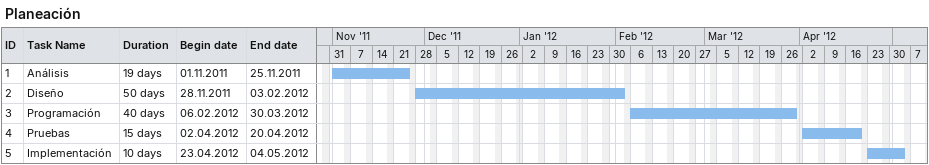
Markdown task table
Planeación

| ID | Task | Duration | Start | Finish |
|---|---|---|---|---|
| 1 | Análisis | 19d | 2011-11-01 | 2011-11-25 |
| 2 | Diseño | 50d | 2011-11-28 | 2012-02-03 |
| 3 | Programación | 40d | 2012-02-06 | 2012-03-30 |
| 4 | Pruebas | 15d | 2012-04-02 | 2012-04-20 |
| 5 | Implementación | 10d | 2012-04-23 | 2012-05-04 |
